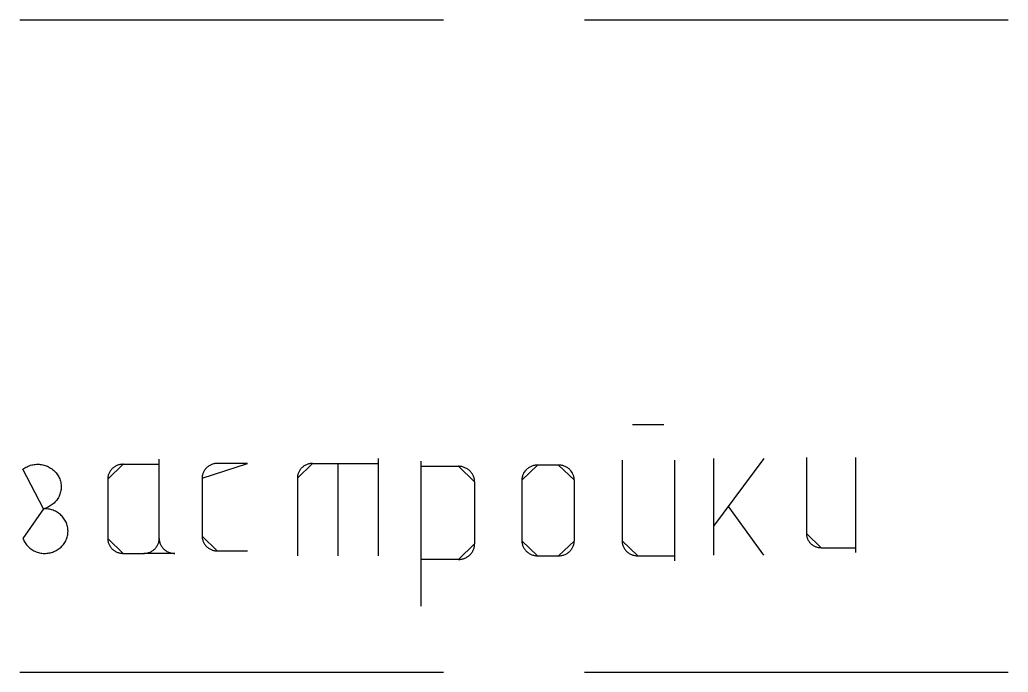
# Model space of a CAD drawing. Extents: x 8646 to 18206, y -17605 to -192.
# Drawn here: x 11067.59 to 11072.59, y -9038.27 to -9034.97 of the extents above; entities that cross this region are included whole.
import ezdxf

# ---------------------------------------------------------------- set-up
doc = ezdxf.new("R2010")
doc.units = 0
doc.layers.get('0').update_dxf_attribs({"linetype": 'CONTINUOUS'})

msp = doc.modelspace()

# ---------------------------------------------------------------- linework, layer by layer
at = {"color": 8, "linetype": 'CONTINUOUS'}
for p, q in [((11067.5864, -9034.9667), (11069.73, -9034.9667)), ((11070.4446, -9034.9667), (11072.5882, -9034.9667)), ((11070.8463, -9037.0168), (11070.6871, -9037.0168)), ((11068.2922, -9037.5924), (11068.2922, -9037.1916)), ((11069.0679, -9037.2125), (11069.4004, -9037.2125)), ((11069.1957, -9037.2125), (11069.1957, -9037.6797)), ((11069.4004, -9037.1879), (11069.4004, -9037.6797)), ((11069.6152, -9037.2008), (11069.6152, -9037.9344)), ((11070.6341, -9037.1953), (11070.6341, -9037.6036)), ((11070.8994, -9037.1953), (11070.8994, -9037.7056)), ((11071.0976, -9037.1869), (11071.0976, -9037.6764)), ((11071.352, -9037.1869), (11071.0976, -9037.5296)), ((11071.5667, -9037.183), (11071.5667, -9037.5668)), ((11071.8161, -9037.183), (11071.8161, -9037.6627)), ((11068.1098, -9037.2167), (11068.2922, -9037.2167)), ((11069.6152, -9037.227), (11069.8059, -9037.227)), ((11070.313, -9037.2208), (11070.2069, -9037.2208)), ((11068.0317, -9037.2919), (11068.0317, -9037.5924)), ((11068.5093, -9037.2863), (11068.5093, -9037.5814)), ((11068.9912, -9037.2863), (11068.9912, -9037.6797)), ((11069.8877, -9037.3056), (11069.8877, -9037.6201)), ((11070.1273, -9037.2974), (11070.1273, -9037.6036)), ((11070.3926, -9037.6036), (11070.3926, -9037.2974)), ((11071.352, -9037.6764), (11071.1739, -9037.4317)), ((11068.586, -9037.6551), (11068.7394, -9037.6551)), ((11071.6415, -9037.6388), (11071.8161, -9037.6388)), ((11068.1098, -9037.6676), (11068.2141, -9037.6676)), ((11069.8059, -9037.6986), (11069.6152, -9037.6986)), ((11070.2069, -9037.6801), (11070.313, -9037.6801)), ((11070.7137, -9037.6801), (11070.8994, -9037.6801)), ((11067.5864, -9038.2693), (11069.73, -9038.2693)), ((11070.4446, -9038.2693), (11072.5882, -9038.2693))]:
    msp.add_line(p, q, dxfattribs=at)
at = {"color": 8, "linetype": 'CONTINUOUS', "flags": 128}
for points in [[(11068.7394, -9037.2125), (11068.586, -9037.2125), (11068.582, -9037.2126), (11068.578, -9037.2129), (11068.574, -9037.2134), (11068.5701, -9037.2141), (11068.5662, -9037.215), (11068.5623, -9037.2162), (11068.5585, -9037.2175), (11068.5549, -9037.2189), (11068.5512, -9037.2205), (11068.5477, -9037.2223), (11068.5442, -9037.2244), (11068.5409, -9037.2266), (11068.5378, -9037.2289), (11068.5346, -9037.2315), (11068.5318, -9037.2341), (11068.5291, -9037.2369), (11068.5264, -9037.2399), (11068.524, -9037.2429), (11068.5217, -9037.2462), (11068.5196, -9037.2494), (11068.5177, -9037.2528), (11068.516, -9037.2563), (11068.5144, -9037.2599), (11068.513, -9037.2635), (11068.512, -9037.2672), (11068.511, -9037.2709), (11068.5102, -9037.2747), (11068.5097, -9037.2785), (11068.5095, -9037.2824), (11068.5093, -9037.2863)], [(11069.0679, -9037.2125), (11069.0639, -9037.2126), (11069.0599, -9037.2129), (11069.0559, -9037.2134), (11069.052, -9037.2141), (11069.0481, -9037.215), (11069.0442, -9037.2162), (11069.0404, -9037.2175), (11069.0368, -9037.2189), (11069.0331, -9037.2205), (11069.0296, -9037.2223), (11069.0261, -9037.2244), (11069.0228, -9037.2266), (11069.0197, -9037.2289), (11069.0165, -9037.2315), (11069.0137, -9037.2341), (11069.011, -9037.2369), (11069.0083, -9037.2399), (11069.0059, -9037.2429), (11069.0036, -9037.2462), (11069.0015, -9037.2494), (11068.9996, -9037.2528), (11068.9979, -9037.2563), (11068.9963, -9037.2599), (11068.9949, -9037.2635), (11068.9939, -9037.2672), (11068.9929, -9037.2709), (11068.9921, -9037.2747), (11068.9916, -9037.2785), (11068.9914, -9037.2824), (11068.9912, -9037.2863)], [(11067.6024, -9037.2417), (11067.6074, -9037.2381), (11067.6125, -9037.2347), (11067.6178, -9037.2316), (11067.6234, -9037.2289), (11067.629, -9037.2263), (11067.6348, -9037.224), (11067.6407, -9037.222), (11067.6467, -9037.2203), (11067.6528, -9037.2189), (11067.6589, -9037.218), (11067.6651, -9037.2172), (11067.6713, -9037.2168), (11067.6776, -9037.2167), (11067.6838, -9037.2168), (11067.69, -9037.2174), (11067.6962, -9037.2181), (11067.7024, -9037.2193), (11067.7084, -9037.2207), (11067.7144, -9037.2224), (11067.7203, -9037.2245), (11067.726, -9037.2269), (11067.7316, -9037.2295), (11067.7371, -9037.2324), (11067.7424, -9037.2356), (11067.7475, -9037.2389), (11067.7524, -9037.2427), (11067.7572, -9037.2466), (11067.7616, -9037.2508), (11067.7659, -9037.2551), (11067.7699, -9037.2598), (11067.7738, -9037.2646), (11067.7773, -9037.2695), (11067.7805, -9037.2747), (11067.7833, -9037.2799), (11067.7861, -9037.2854), (11067.7884, -9037.291), (11067.7905, -9037.2967), (11067.7922, -9037.3024), (11067.7935, -9037.3083), (11067.7946, -9037.3142), (11067.7954, -9037.3202), (11067.7959, -9037.3261), (11067.7959, -9037.3322), (11067.7958, -9037.3381), (11067.7952, -9037.3441), (11067.7944, -9037.35), (11067.7931, -9037.356), (11067.7916, -9037.3617), (11067.7898, -9037.3675), (11067.7877, -9037.3732), (11067.7853, -9037.3786), (11067.7825, -9037.3841), (11067.7795, -9037.3893), (11067.7762, -9037.3944), (11067.7726, -9037.3993), (11067.7687, -9037.404), (11067.7647, -9037.4087), (11067.7603, -9037.4129), (11067.7558, -9037.417), (11067.751, -9037.4209), (11067.746, -9037.4245), (11067.7408, -9037.4278), (11067.7355, -9037.4309), (11067.73, -9037.4338), (11067.7243, -9037.4363), (11067.7185, -9037.4385), (11067.7126, -9037.4405), (11067.7066, -9037.4421)], [(11068.1098, -9037.2167), (11068.1057, -9037.2168), (11068.1017, -9037.217), (11068.0976, -9037.2176), (11068.0936, -9037.2183), (11068.0896, -9037.2192), (11068.0857, -9037.2203), (11068.0818, -9037.2216), (11068.0781, -9037.2232), (11068.0743, -9037.2249), (11068.0708, -9037.2267), (11068.0673, -9037.2289), (11068.0639, -9037.231), (11068.0607, -9037.2334), (11068.0575, -9037.236), (11068.0546, -9037.2387), (11068.0518, -9037.2415), (11068.0491, -9037.2446), (11068.0466, -9037.2476), (11068.0443, -9037.251), (11068.0422, -9037.2543), (11068.0402, -9037.2578), (11068.0385, -9037.2612), (11068.0369, -9037.2649), (11068.0355, -9037.2686), (11068.0344, -9037.2724), (11068.0334, -9037.2762), (11068.0327, -9037.2801), (11068.0321, -9037.284), (11068.0318, -9037.2878), (11068.0317, -9037.2919)], [(11069.8877, -9037.3056), (11069.8875, -9037.3015), (11069.8872, -9037.2974), (11069.8867, -9037.2933), (11069.8858, -9037.2892), (11069.8849, -9037.2853), (11069.8837, -9037.2813), (11069.8822, -9037.2775), (11069.8805, -9037.2736), (11069.8787, -9037.27), (11069.8767, -9037.2663), (11069.8745, -9037.2628), (11069.872, -9037.2594), (11069.8694, -9037.2562), (11069.8667, -9037.253), (11069.8637, -9037.25), (11069.8607, -9037.2472), (11069.8573, -9037.2445), (11069.854, -9037.2421), (11069.8505, -9037.2398), (11069.8468, -9037.2375), (11069.8431, -9037.2356), (11069.8392, -9037.2339), (11069.8352, -9037.2323), (11069.8312, -9037.2309), (11069.827, -9037.2297), (11069.8229, -9037.2287), (11069.8187, -9037.228), (11069.8145, -9037.2274), (11069.8102, -9037.2271), (11069.8059, -9037.227)], [(11070.2069, -9037.2208), (11070.2027, -9037.2209), (11070.1985, -9037.2212), (11070.1944, -9037.2218), (11070.1903, -9037.2225), (11070.1862, -9037.2235), (11070.1823, -9037.2246), (11070.1783, -9037.2259), (11070.1745, -9037.2275), (11070.1707, -9037.2291), (11070.1671, -9037.2311), (11070.1635, -9037.2332), (11070.1601, -9037.2354), (11070.1568, -9037.2379), (11070.1536, -9037.2405), (11070.1506, -9037.2433), (11070.1477, -9037.2462), (11070.145, -9037.2492), (11070.1425, -9037.2523), (11070.1401, -9037.2558), (11070.1379, -9037.2591), (11070.1359, -9037.2626), (11070.1342, -9037.2662), (11070.1326, -9037.27), (11070.1311, -9037.2737), (11070.13, -9037.2776), (11070.129, -9037.2815), (11070.1283, -9037.2854), (11070.1277, -9037.2894), (11070.1274, -9037.2933), (11070.1273, -9037.2974)], [(11070.3926, -9037.2974), (11070.3925, -9037.2933), (11070.3922, -9037.2894), (11070.3917, -9037.2854), (11070.3908, -9037.2815), (11070.3899, -9037.2776), (11070.3887, -9037.2737), (11070.3873, -9037.27), (11070.3857, -9037.2662), (11070.3839, -9037.2626), (11070.382, -9037.2591), (11070.3798, -9037.2558), (11070.3774, -9037.2523), (11070.3749, -9037.2492), (11070.3722, -9037.2462), (11070.3693, -9037.2433), (11070.3663, -9037.2405), (11070.3631, -9037.2379), (11070.3599, -9037.2354), (11070.3564, -9037.2332), (11070.3528, -9037.2311), (11070.3492, -9037.2291), (11070.3454, -9037.2275), (11070.3416, -9037.2259), (11070.3377, -9037.2246), (11070.3336, -9037.2235), (11070.3296, -9037.2225), (11070.3254, -9037.2218), (11070.3213, -9037.2212), (11070.3172, -9037.2209), (11070.313, -9037.2208)], [(11067.6024, -9037.5924), (11067.6046, -9037.598), (11067.6071, -9037.6034), (11067.6099, -9037.6087), (11067.613, -9037.6139), (11067.6164, -9037.6189), (11067.6201, -9037.6237), (11067.624, -9037.6283), (11067.6281, -9037.6327), (11067.6324, -9037.6369), (11067.6371, -9037.6409), (11067.6419, -9037.6447), (11067.6469, -9037.6481), (11067.6521, -9037.6514), (11067.6575, -9037.6544), (11067.663, -9037.657), (11067.6687, -9037.6593), (11067.6745, -9037.6615), (11067.6804, -9037.6633), (11067.6863, -9037.6647), (11067.6924, -9037.666), (11067.6985, -9037.6668), (11067.7047, -9037.6675), (11067.7108, -9037.6677), (11067.7171, -9037.6677), (11067.7233, -9037.6674), (11067.7294, -9037.6667), (11067.7355, -9037.6657), (11067.7415, -9037.6644), (11067.7475, -9037.6628), (11067.7534, -9037.6609), (11067.7591, -9037.6587), (11067.7647, -9037.6563), (11067.7702, -9037.6536), (11067.7756, -9037.6504), (11067.7808, -9037.6472), (11067.7857, -9037.6436), (11067.7905, -9037.6398), (11067.7951, -9037.6357), (11067.7993, -9037.6315), (11067.8034, -9037.6271), (11067.8073, -9037.6224), (11067.8108, -9037.6175), (11067.8141, -9037.6124), (11067.8171, -9037.6073), (11067.8198, -9037.6019), (11067.8223, -9037.5964), (11067.8244, -9037.5909), (11067.8263, -9037.5852), (11067.8277, -9037.5794), (11067.8288, -9037.5736), (11067.8297, -9037.5677), (11067.8303, -9037.5617), (11067.8305, -9037.5558), (11067.8304, -9037.5498), (11067.83, -9037.5439), (11067.8292, -9037.5379), (11067.8281, -9037.5322), (11067.8267, -9037.5263), (11067.825, -9037.5206), (11067.8229, -9037.515), (11067.8206, -9037.5095), (11067.818, -9037.5041), (11067.8151, -9037.4988), (11067.8118, -9037.4938), (11067.8084, -9037.4889), (11067.8046, -9037.4841), (11067.8006, -9037.4796), (11067.7964, -9037.4753), (11067.7919, -9037.4711), (11067.7872, -9037.4673), (11067.7823, -9037.4636), (11067.7772, -9037.4602), (11067.7719, -9037.4571), (11067.7665, -9037.4544), (11067.7609, -9037.4517), (11067.7552, -9037.4495), (11067.7493, -9037.4474), (11067.7434, -9037.4458), (11067.7374, -9037.4444), (11067.7313, -9037.4434), (11067.7251, -9037.4426), (11067.719, -9037.4421), (11067.7128, -9037.442), (11067.7066, -9037.4421)], [(11068.0317, -9037.5924), (11068.0318, -9037.5964), (11068.0321, -9037.6003), (11068.0327, -9037.6042), (11068.0334, -9037.608), (11068.0344, -9037.6119), (11068.0355, -9037.6156), (11068.0369, -9037.6194), (11068.0385, -9037.6231), (11068.0402, -9037.6265), (11068.0422, -9037.63), (11068.0443, -9037.6333), (11068.0466, -9037.6367), (11068.0491, -9037.6397), (11068.0518, -9037.6428), (11068.0546, -9037.6456), (11068.0575, -9037.6483), (11068.0607, -9037.6509), (11068.0639, -9037.6532), (11068.0673, -9037.6554), (11068.0708, -9037.6575), (11068.0743, -9037.6594), (11068.0781, -9037.6611), (11068.0818, -9037.6626), (11068.0857, -9037.664), (11068.0896, -9037.6651), (11068.0936, -9037.666), (11068.0976, -9037.6667), (11068.1017, -9037.6672), (11068.1057, -9037.6675), (11068.1098, -9037.6676)], [(11068.2141, -9037.6676), (11068.2181, -9037.6675), (11068.2222, -9037.6672), (11068.2263, -9037.6667), (11068.2303, -9037.666), (11068.2343, -9037.6651), (11068.2382, -9037.664), (11068.2421, -9037.6626), (11068.2458, -9037.6611), (11068.2496, -9037.6594), (11068.2531, -9037.6575), (11068.2566, -9037.6554), (11068.26, -9037.6532), (11068.2632, -9037.6509), (11068.2664, -9037.6483), (11068.2693, -9037.6456), (11068.2722, -9037.6428), (11068.2748, -9037.6397), (11068.2773, -9037.6367), (11068.2796, -9037.6333), (11068.2817, -9037.63), (11068.2837, -9037.6265), (11068.2854, -9037.6231), (11068.287, -9037.6194), (11068.2884, -9037.6156), (11068.2895, -9037.6119), (11068.2905, -9037.608), (11068.2913, -9037.6042), (11068.2918, -9037.6003), (11068.2921, -9037.5964), (11068.2922, -9037.5924), (11068.2923, -9037.5964), (11068.2926, -9037.6003), (11068.2931, -9037.6042), (11068.294, -9037.608), (11068.2949, -9037.6119), (11068.296, -9037.6156), (11068.2975, -9037.6194), (11068.2989, -9037.6231), (11068.3007, -9037.6265), (11068.3026, -9037.63), (11068.3048, -9037.6333), (11068.3072, -9037.6367), (11068.3096, -9037.6397), (11068.3123, -9037.6428), (11068.3151, -9037.6456), (11068.3181, -9037.6483), (11068.3212, -9037.6509), (11068.3244, -9037.6532), (11068.3278, -9037.6554), (11068.3313, -9037.6575), (11068.3349, -9037.6594), (11068.3386, -9037.6611), (11068.3423, -9037.6626), (11068.3462, -9037.664), (11068.3502, -9037.6651), (11068.3541, -9037.666), (11068.3581, -9037.6667), (11068.3622, -9037.6672), (11068.3662, -9037.6675), (11068.3703, -9037.6676)], [(11068.5093, -9037.5814), (11068.5095, -9037.5852), (11068.5097, -9037.589), (11068.5102, -9037.5929), (11068.511, -9037.5966), (11068.512, -9037.6004), (11068.513, -9037.6041), (11068.5144, -9037.6078), (11068.516, -9037.6114), (11068.5177, -9037.6148), (11068.5196, -9037.6183), (11068.5217, -9037.6215), (11068.524, -9037.6247), (11068.5264, -9037.6278), (11068.5291, -9037.6307), (11068.5318, -9037.6335), (11068.5346, -9037.6361), (11068.5378, -9037.6387), (11068.5409, -9037.641), (11068.5442, -9037.6432), (11068.5477, -9037.6451), (11068.5512, -9037.6471), (11068.5549, -9037.6487), (11068.5585, -9037.6502), (11068.5623, -9037.6515), (11068.5662, -9037.6526), (11068.5701, -9037.6535), (11068.574, -9037.6542), (11068.578, -9037.6546), (11068.582, -9037.655), (11068.586, -9037.6551)], [(11070.1273, -9037.6036), (11070.1274, -9037.6076), (11070.1277, -9037.6116), (11070.1283, -9037.6155), (11070.129, -9037.6195), (11070.13, -9037.6234), (11070.1311, -9037.6272), (11070.1326, -9037.631), (11070.1342, -9037.6347), (11070.1359, -9037.6383), (11070.1379, -9037.6419), (11070.1401, -9037.6452), (11070.1425, -9037.6486), (11070.145, -9037.6517), (11070.1477, -9037.6548), (11070.1506, -9037.6578), (11070.1536, -9037.6605), (11070.1568, -9037.6631), (11070.1601, -9037.6655), (11070.1635, -9037.6677), (11070.1671, -9037.6698), (11070.1707, -9037.6718), (11070.1745, -9037.6735), (11070.1783, -9037.675), (11070.1823, -9037.6763), (11070.1862, -9037.6775), (11070.1903, -9037.6784), (11070.1944, -9037.6791), (11070.1985, -9037.6797), (11070.2027, -9037.68), (11070.2069, -9037.6801)], [(11070.313, -9037.6801), (11070.3172, -9037.68), (11070.3213, -9037.6797), (11070.3254, -9037.6791), (11070.3296, -9037.6784), (11070.3336, -9037.6775), (11070.3377, -9037.6763), (11070.3416, -9037.675), (11070.3454, -9037.6735), (11070.3492, -9037.6718), (11070.3528, -9037.6698), (11070.3564, -9037.6677), (11070.3599, -9037.6655), (11070.3631, -9037.6631), (11070.3663, -9037.6605), (11070.3693, -9037.6578), (11070.3722, -9037.6548), (11070.3749, -9037.6517), (11070.3774, -9037.6486), (11070.3798, -9037.6452), (11070.382, -9037.6419), (11070.3839, -9037.6383), (11070.3857, -9037.6347), (11070.3873, -9037.631), (11070.3887, -9037.6272), (11070.3899, -9037.6234), (11070.3908, -9037.6195), (11070.3917, -9037.6155), (11070.3922, -9037.6116), (11070.3925, -9037.6076), (11070.3926, -9037.6036)], [(11070.6341, -9037.6036), (11070.6342, -9037.6076), (11070.6345, -9037.6116), (11070.6351, -9037.6155), (11070.6358, -9037.6195), (11070.6368, -9037.6234), (11070.6379, -9037.6272), (11070.6394, -9037.631), (11070.641, -9037.6347), (11070.6427, -9037.6383), (11070.6447, -9037.6419), (11070.6469, -9037.6452), (11070.6493, -9037.6486), (11070.6518, -9037.6517), (11070.6545, -9037.6548), (11070.6574, -9037.6578), (11070.6604, -9037.6605), (11070.6636, -9037.6631), (11070.6669, -9037.6655), (11070.6703, -9037.6677), (11070.6739, -9037.6698), (11070.6775, -9037.6718), (11070.6813, -9037.6735), (11070.6851, -9037.675), (11070.6891, -9037.6763), (11070.693, -9037.6775), (11070.6971, -9037.6784), (11070.7012, -9037.6791), (11070.7053, -9037.6797), (11070.7095, -9037.68), (11070.7137, -9037.6801)], [(11071.5667, -9037.5668), (11071.5669, -9037.5705), (11071.5671, -9037.5743), (11071.5677, -9037.5781), (11071.5684, -9037.5817), (11071.5693, -9037.5854), (11071.5704, -9037.589), (11071.5718, -9037.5926), (11071.5732, -9037.5961), (11071.5749, -9037.5994), (11071.5767, -9037.6028), (11071.5788, -9037.606), (11071.581, -9037.6091), (11071.5834, -9037.6121), (11071.586, -9037.6149), (11071.5887, -9037.6177), (11071.5914, -9037.6203), (11071.5945, -9037.6227), (11071.5976, -9037.6251), (11071.6008, -9037.6272), (11071.6042, -9037.6291), (11071.6076, -9037.6309), (11071.6112, -9037.6325), (11071.6147, -9037.634), (11071.6184, -9037.6353), (11071.6221, -9037.6363), (11071.626, -9037.6372), (11071.6298, -9037.6379), (11071.6337, -9037.6383), (11071.6376, -9037.6387), (11071.6415, -9037.6388)], [(11069.8059, -9037.6986), (11069.8102, -9037.6986), (11069.8145, -9037.6982), (11069.8187, -9037.6976), (11069.8229, -9037.6969), (11069.827, -9037.696), (11069.8312, -9037.6948), (11069.8352, -9037.6934), (11069.8392, -9037.6918), (11069.8431, -9037.6901), (11069.8468, -9037.688), (11069.8505, -9037.6859), (11069.854, -9037.6837), (11069.8573, -9037.6811), (11069.8607, -9037.6784), (11069.8637, -9037.6756), (11069.8667, -9037.6727), (11069.8694, -9037.6695), (11069.872, -9037.6663), (11069.8745, -9037.6628), (11069.8767, -9037.6593), (11069.8787, -9037.6557), (11069.8805, -9037.652), (11069.8822, -9037.6483), (11069.8837, -9037.6443), (11069.8849, -9037.6404), (11069.8858, -9037.6363), (11069.8867, -9037.6324), (11069.8872, -9037.6283), (11069.8875, -9037.6242), (11069.8877, -9037.6201)]]:
    msp.add_lwpolyline(points, close=True, dxfattribs=at)

doc.saveas('drawing.dxf')
